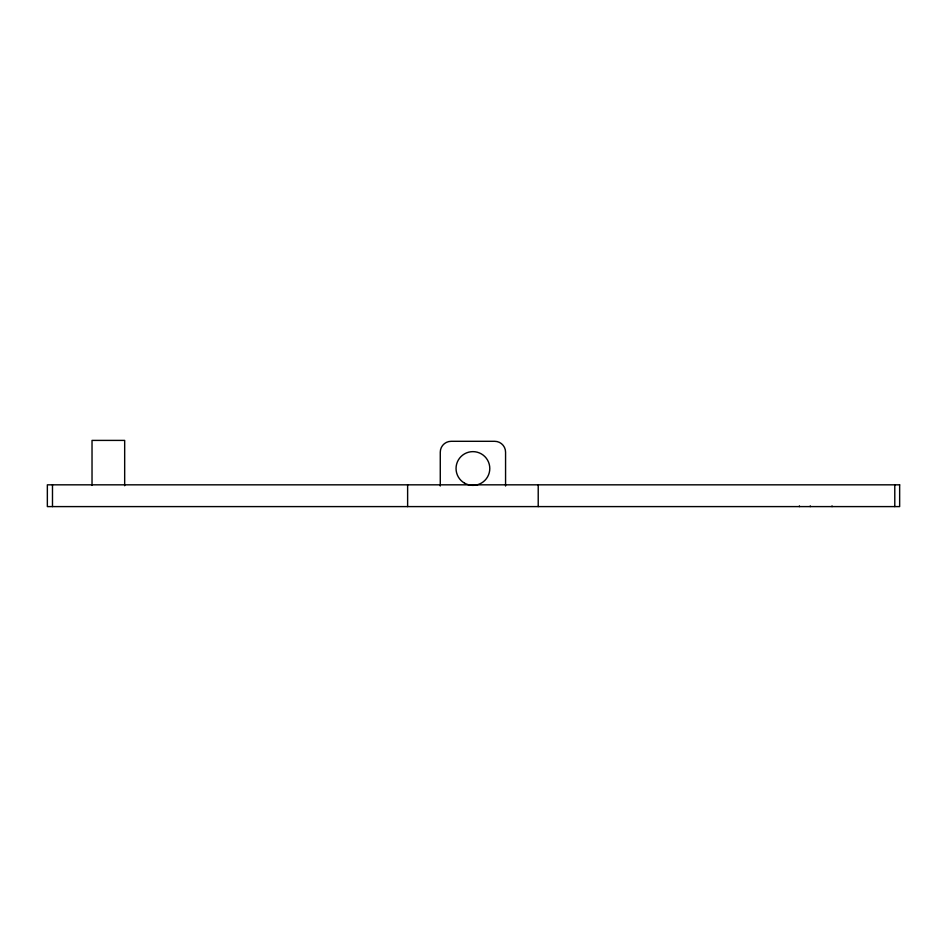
<?xml version="1.0" encoding="UTF-8"?>
<svg xmlns="http://www.w3.org/2000/svg" width="947" height="947" viewBox="0 0 947 947"><rect width="100%" height="100%" fill="white"/><g stroke="black" fill="none" stroke-linecap="round" stroke-linejoin="round"><path stroke-width="1.42" d="M894.785 484.828L894.785 506.598M832.034 505.911L832.034 506.598M810.277 505.911L810.277 506.598M799.398 505.911L799.398 506.598M538.216 484.828L538.216 506.598M505.568 486.012L505.568 452.181A10.879 10.879 0 0 0 494.677 441.302L451.151 441.302A10.879 10.879 0 0 0 440.272 452.181L440.272 486.012M407.624 484.828L407.624 506.598M124.673 485.728L124.673 440.402L92.025 440.402L92.025 485.409M52.487 484.828L52.487 506.598M899.65 484.828L47.35 484.828L47.35 506.598L899.65 506.598L899.65 484.828M464.48 483.112A16.868 16.868 0 0 0 489.788 468.505A16.868 16.868 0 0 0 464.48 453.897A16.868 16.868 0 0 0 464.48 483.112"/></g></svg>
